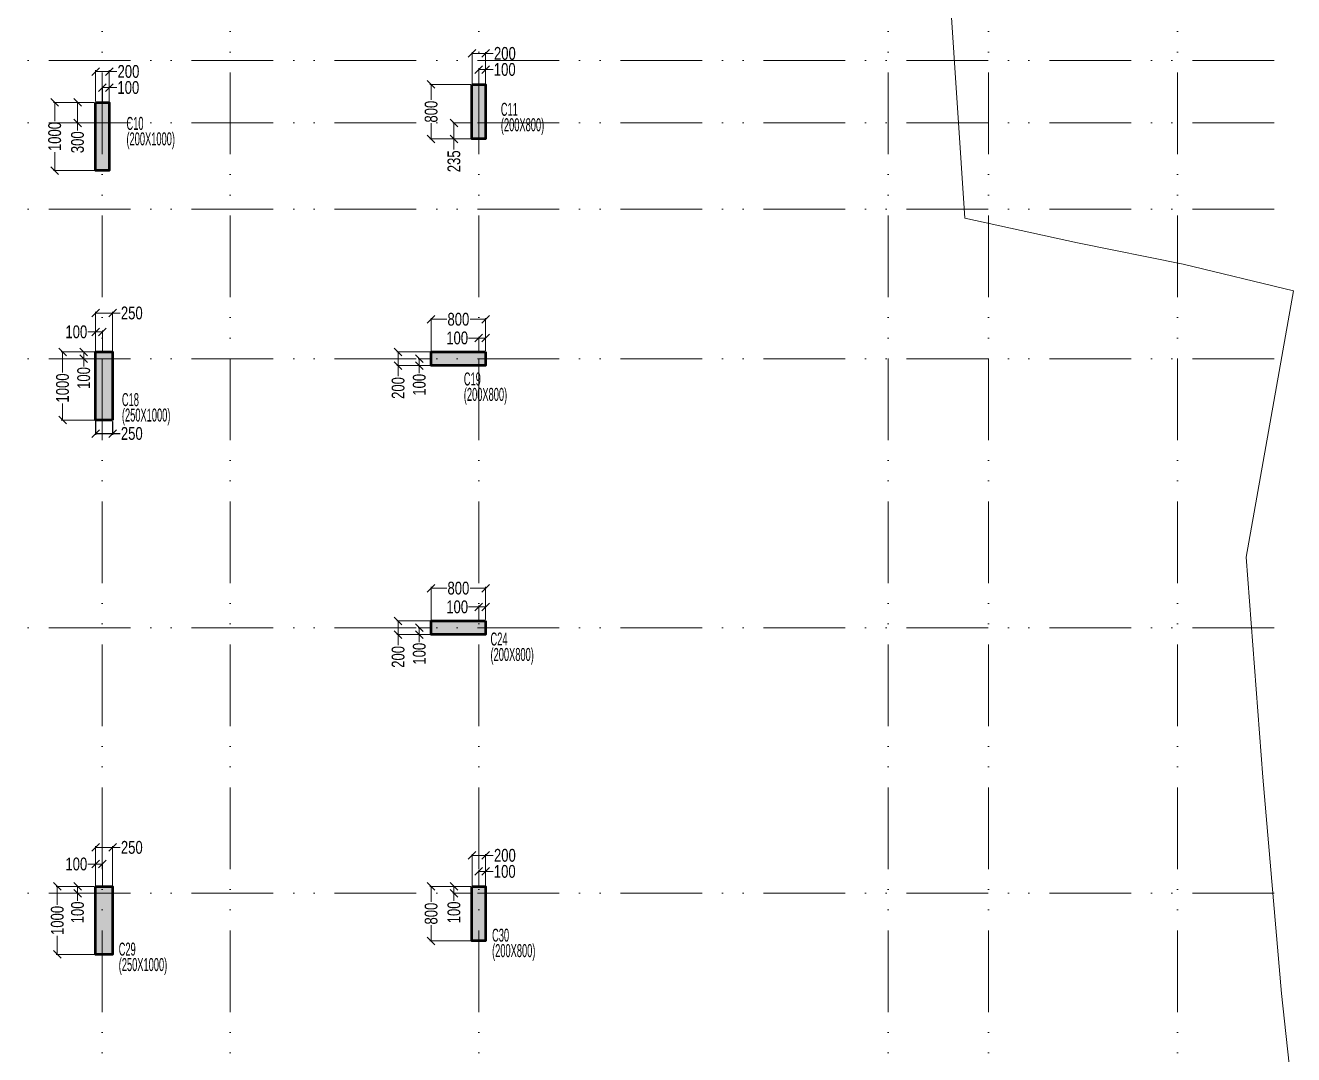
# Model space of a CAD drawing. Header units: millimetres. Extents: x 359 to 43503, y 1365 to 61403.
# Drawn here: x 21459 to 40092, y 32468 to 47587 of the extents above; entities that cross this region are included whole.
import ezdxf

# ---------------------------------------------------------------- set-up
doc = ezdxf.new("R2010")
doc.units = ezdxf.units.MM
doc.linetypes.add('ACAD_ISO04W100', pattern=[30, 24, -3, 0, -3])
doc.linetypes.add('ACAD_ISO12W100', pattern=[21, 12, -3, 0, -3, 0, -3])
for name, color, linetype, lineweight in [('A-ANNO-DIMS', 8, 'Continuous', 15), ('A-ANNO-GRID-LINE', 9, 'ACAD_ISO04W100', 20), ('A-CLMN', 5, 'Continuous', 50), ('A-CONC-PATT', 253, 'Continuous', 0), ('ESGridAnnotations', 181, 'Continuous', 20), ('S - GRID TXT', 4, 'Continuous', 13), ('S-COLS-IDEN', 4, 'Continuous', 9), ('STR-COL-DIM', 8, 'Continuous', 18)]:
    doc.layers.add(name, color=color, linetype=linetype, lineweight=lineweight)
doc.layers.add('S-DIM', color=8, linetype='Continuous')
doc.styles.add('SOBHA', font='swisscl.ttf')
doc.styles.add('Swis721 LtCn BT', font='swisscl.ttf', dxfattribs={"width": 0.7, "height": 250})
doc.dimstyles.new('S-75', dxfattribs={"dimscale": 75, "dimtxt": 2.5, "dimasz": 1.5, "dimexe": 0.25, "dimexo": 0.25, "dimgap": 0.1, "dimtad": 0, "dimdec": 0, "dimzin": 0, "dimdsep": 46, "dimtxsty": 'SOBHA', "dimblk": 'OBLIQUE', "dimcen": 0.09, "dimclrd": 9, "dimclre": 9, "dimclrt": 6, "dimadec": 5, "dimazin": 0, "dimtfac": 1, "dimtdec": 0, "dimtmove": 0, "dimatfit": 3, "dimfxl": 0.18, "dimtolj": 1, "dimtzin": 0, "dimlwd": -1, "dimlwe": -1, "dimarcsym": 0})

# ---------------------------------------------------------------- blocks, each defined once
blk = doc.blocks.new('A$Ca94b9103')
at = {"layer": 'A-CONC-PATT'}
h = blk.add_hatch(color=256, dxfattribs=at)
h.dxf.hatch_style = 1
h.paths.add_polyline_path([(24000, 36436), (23800, 36436), (23800, 35636), (24000, 35636)])
h = blk.add_hatch(color=256, dxfattribs=at)
h.dxf.hatch_style = 1
h.paths.add_polyline_path([(18470, 36171), (18270, 36171), (18270, 35171), (18470, 35171)])
h = blk.add_hatch(color=256, dxfattribs=at)
h.dxf.hatch_style = 1
h.paths.add_polyline_path([(18270, 31506), (18520, 31506), (18520, 32506), (18270, 32506)])
h = blk.add_hatch(color=256, dxfattribs=at)
h.dxf.hatch_style = 1
h.paths.add_polyline_path([(23200, 32506), (23200, 32306), (24000, 32306), (24000, 32506)])
h = blk.add_hatch(color=256, dxfattribs=at)
h.dxf.hatch_style = 1
h.paths.add_polyline_path([(24000, 28356), (24000, 28556), (23200, 28556), (23200, 28356)])
h = blk.add_hatch(color=256, dxfattribs=at)
h.dxf.hatch_style = 1
h.paths.add_polyline_path([(18520, 24656), (18270, 24656), (18270, 23656), (18520, 23656)])
h = blk.add_hatch(color=256, dxfattribs=at)
h.dxf.hatch_style = 1
h.paths.add_polyline_path([(24000, 24656), (23800, 24656), (23800, 23856), (24000, 23856)])
at = {"layer": 'A-CLMN', "elevation": 0}
for points in [[(23800, 36436), (24000, 36436), (24000, 35636), (23800, 35636)], [(18270, 36171), (18470, 36171), (18470, 35171), (18270, 35171)], [(18270, 36171), (18470, 36171), (18470, 35171), (18270, 35171)], [(18520, 31506), (18270, 31506), (18270, 32506), (18520, 32506)], [(24000, 32506), (24000, 32306), (23200, 32306), (23200, 32506)], [(24000, 28556), (24000, 28356), (23200, 28356), (23200, 28556)], [(18270, 24656), (18520, 24656), (18520, 23656), (18270, 23656)], [(23800, 24656), (24000, 24656), (24000, 23856), (23800, 23856)]]:
    blk.add_lwpolyline(points, close=True, dxfattribs=at)
blk = doc.blocks.new('STRG')
at = {"layer": 'A-ANNO-DIMS', "linetype": 'ACAD_ISO12W100', "ltscale": 100}
for p, q in [((38639.8, -1588153, -0.1), (38639.8, -1637469.2, -0.1)), ((40520.1, -1588153, -0.1), (40520.1, -1637469.2, -0.1)), ((44170.1, -1588153, -0.1), (44170.1, -1637469.2, -0.1)), ((50185.1, -1588153, -0.8), (50185.1, -1637469.2, -1.3)), ((51660.1, -1588153, -0.8), (51660.1, -1637469.2, -1.3)), ((54435.1, -1588153, -0.8), (54435.1, -1637469.2, -1.3)), ((55854, -1598479.8, -0.3), (17033.9, -1598479.8, -0.3)), ((55854, -1599394.8, -0.1), (17033.9, -1599394.8, -0.1)), ((55854, -1600659.7, -0.8), (17033.9, -1600659.7, -0.8)), ((55854, -1602859.7, -0.1), (17033.9, -1602859.7, -0.1)), ((55854, -1606809.7, -0.3), (17033.9, -1606809.7, -0.3)), ((55854, -1610709.7, -0.1), (17033.9, -1610709.7, -0.1))]:
    blk.add_line(p, q, dxfattribs=at)
blk = doc.blocks.new('_Oblique')
at = {"color": 0, "linetype": 'ByBlock', "lineweight": -2}
blk.add_line((-0.5, -0.5), (0.5, 0.5), dxfattribs=at)
blk = doc.blocks.new('*D814')
at = {"layer": 'Defpoints', "color": 0, "transparency": 16777216}
for p in [(22691, 46909), (22491, 46454, 0), (22691, 46454, 0)]:
    blk.add_point(p, dxfattribs=at)
at = {"layer": 'STR-COL-DIM', "color": 9, "transparency": 16777216}
for p, q in [((22491, 46472), (22491, 46928)), ((22491, 46909), (22691, 46909)), ((22691, 46472), (22691, 46928)), ((22691, 46909), (22803, 46909))]:
    blk.add_line(p, q, dxfattribs=at)
at = {"layer": 'STR-COL-DIM', "color": 9, "transparency": 16777216, "xscale": 112.5, "yscale": 112.5, "zscale": 112.5, "rotation": 180}
blk.add_blockref('_Oblique', (22491, 46909), dxfattribs=at)
at = {"layer": 'STR-COL-DIM', "color": 9, "transparency": 16777216, "xscale": 112.5, "yscale": 112.5, "zscale": 112.5}
blk.add_blockref('_Oblique', (22691, 46909), dxfattribs=at)
at = {"layer": 'STR-COL-DIM', "color": 6, "transparency": 16777216, "insert": (22974, 46909), "char_height": 187.5, "attachment_point": 5, "style": 'SOBHA'}
blk.add_mtext('\\A1;200', dxfattribs=at)
blk = doc.blocks.new('*D815')
at = {"layer": 'Defpoints', "color": 0, "transparency": 16777216}
for p in [(22691, 46673), (22591, 46454, 0), (22691, 46454, -1)]:
    blk.add_point(p, dxfattribs=at)
at = {"layer": 'STR-COL-DIM', "color": 9, "transparency": 16777216}
for p, q in [((22591, 46472), (22591, 46691)), ((22591, 46673), (22691, 46673)), ((22691, 46472), (22691, 46691)), ((22691, 46673), (22803, 46673))]:
    blk.add_line(p, q, dxfattribs=at)
at = {"layer": 'STR-COL-DIM', "color": 9, "transparency": 16777216, "xscale": 112.5, "yscale": 112.5, "zscale": 112.5, "rotation": 180}
blk.add_blockref('_Oblique', (22591, 46673), dxfattribs=at)
at = {"layer": 'STR-COL-DIM', "color": 9, "transparency": 16777216, "xscale": 112.5, "yscale": 112.5, "zscale": 112.5}
blk.add_blockref('_Oblique', (22691, 46673), dxfattribs=at)
at = {"layer": 'STR-COL-DIM', "color": 6, "transparency": 16777216, "insert": (22972, 46673), "char_height": 187.5, "attachment_point": 5, "style": 'SOBHA'}
blk.add_mtext('\\A1;100', dxfattribs=at)
blk = doc.blocks.new('*D816')
at = {"layer": 'Defpoints', "color": 0, "transparency": 16777216}
for p in [(22491, 46454, 0), (22226, 46154), (22491, 46154)]:
    blk.add_point(p, dxfattribs=at)
at = {"layer": 'STR-COL-DIM', "color": 9, "transparency": 16777216}
for p, q in [((22472, 46454), (22207, 46454)), ((22226, 46454), (22226, 46154)), ((22472, 46154), (22207, 46154)), ((22226, 46154), (22226, 46041))]:
    blk.add_line(p, q, dxfattribs=at)
at = {"layer": 'STR-COL-DIM', "color": 9, "transparency": 16777216, "xscale": 112.5, "yscale": 112.5, "zscale": 112.5}
for p, rotation in [((22226, 46454), 90), ((22226, 46154), 270)]:
    blk.add_blockref('_Oblique', p, dxfattribs=dict(at, rotation=rotation))
at = {"layer": 'STR-COL-DIM', "color": 6, "transparency": 16777216, "insert": (22226, 45870), "char_height": 187.5, "attachment_point": 5, "rotation": 90, "style": 'SOBHA'}
blk.add_mtext('\\A1;300', dxfattribs=at)
blk = doc.blocks.new('*D817')
at = {"layer": 'Defpoints', "color": 0, "transparency": 16777216}
for p in [(21891, 46454), (22491, 46454), (22491, 45454, 0)]:
    blk.add_point(p, dxfattribs=at)
at = {"layer": 'STR-COL-DIM', "color": 9, "transparency": 16777216}
for p, q in [((22472, 46454), (21872, 46454)), ((21891, 46454), (21891, 46182)), ((21891, 45454), (21891, 45726)), ((22472, 45454), (21872, 45454))]:
    blk.add_line(p, q, dxfattribs=at)
at = {"layer": 'STR-COL-DIM', "color": 9, "transparency": 16777216, "xscale": 112.5, "yscale": 112.5, "zscale": 112.5}
for p, rotation in [((21891, 46454), 90), ((21891, 45454), 270)]:
    blk.add_blockref('_Oblique', p, dxfattribs=dict(at, rotation=rotation))
at = {"layer": 'STR-COL-DIM', "color": 6, "transparency": 16777216, "insert": (21891, 45954), "char_height": 187.5, "attachment_point": 5, "rotation": 90, "style": 'SOBHA'}
blk.add_mtext('\\A1;1000', dxfattribs=at)
blk = doc.blocks.new('*D818')
at = {"layer": 'Defpoints', "color": 0, "transparency": 16777216}
for p in [(28221, 47174), (28021, 46719, 0), (28221, 46719, 0)]:
    blk.add_point(p, dxfattribs=at)
at = {"layer": 'STR-COL-DIM', "color": 9, "transparency": 16777216}
for p, q in [((28021, 46738), (28021, 47193)), ((28021, 47174), (28221, 47174)), ((28221, 46738), (28221, 47193)), ((28221, 47174), (28333, 47174))]:
    blk.add_line(p, q, dxfattribs=at)
at = {"layer": 'STR-COL-DIM', "color": 9, "transparency": 16777216, "xscale": 112.5, "yscale": 112.5, "zscale": 112.5, "rotation": 180}
blk.add_blockref('_Oblique', (28021, 47174), dxfattribs=at)
at = {"layer": 'STR-COL-DIM', "color": 9, "transparency": 16777216, "xscale": 112.5, "yscale": 112.5, "zscale": 112.5}
blk.add_blockref('_Oblique', (28221, 47174), dxfattribs=at)
at = {"layer": 'STR-COL-DIM', "color": 6, "transparency": 16777216, "insert": (28504, 47174), "char_height": 187.5, "attachment_point": 5, "style": 'SOBHA'}
blk.add_mtext('\\A1;200', dxfattribs=at)
blk = doc.blocks.new('*D819')
at = {"layer": 'Defpoints', "color": 0, "transparency": 16777216}
for p in [(28221, 46938), (28121, 46719, 0), (28221, 46719, -1)]:
    blk.add_point(p, dxfattribs=at)
at = {"layer": 'STR-COL-DIM', "color": 9, "transparency": 16777216}
for p, q in [((28121, 46738), (28121, 46957)), ((28221, 46738), (28221, 46957)), ((28121, 46938), (28221, 46938)), ((28221, 46938), (28333, 46938))]:
    blk.add_line(p, q, dxfattribs=at)
at = {"layer": 'STR-COL-DIM', "color": 9, "transparency": 16777216, "xscale": 112.5, "yscale": 112.5, "zscale": 112.5, "rotation": 180}
blk.add_blockref('_Oblique', (28121, 46938), dxfattribs=at)
at = {"layer": 'STR-COL-DIM', "color": 9, "transparency": 16777216, "xscale": 112.5, "yscale": 112.5, "zscale": 112.5}
blk.add_blockref('_Oblique', (28221, 46938), dxfattribs=at)
at = {"layer": 'STR-COL-DIM', "color": 6, "transparency": 16777216, "insert": (28502, 46938), "char_height": 187.5, "attachment_point": 5, "style": 'SOBHA'}
blk.add_mtext('\\A1;100', dxfattribs=at)
blk = doc.blocks.new('*D820')
at = {"layer": 'Defpoints', "color": 0, "transparency": 16777216}
for p in [(27756, 46154), (28021, 46154, 0), (28021, 45919)]:
    blk.add_point(p, dxfattribs=at)
at = {"layer": 'STR-COL-DIM', "color": 9, "transparency": 16777216}
for p, q in [((28002, 46154), (27737, 46154)), ((27756, 46154), (27756, 45919)), ((28002, 45919), (27737, 45919)), ((27756, 45919), (27756, 45761))]:
    blk.add_line(p, q, dxfattribs=at)
at = {"layer": 'STR-COL-DIM', "color": 9, "transparency": 16777216, "xscale": 112.5, "yscale": 112.5, "zscale": 112.5}
for p, rotation in [((27756, 46154), 90), ((27756, 45919), 270)]:
    blk.add_blockref('_Oblique', p, dxfattribs=dict(at, rotation=rotation))
at = {"layer": 'STR-COL-DIM', "color": 6, "transparency": 16777216, "insert": (27756, 45590), "char_height": 187.5, "attachment_point": 5, "rotation": 90, "style": 'SOBHA'}
blk.add_mtext('\\A1;235', dxfattribs=at)
blk = doc.blocks.new('*D821')
at = {"layer": 'Defpoints', "color": 0, "transparency": 16777216}
for p in [(27421, 46719), (28021, 46719), (28021, 45919)]:
    blk.add_point(p, dxfattribs=at)
at = {"layer": 'STR-COL-DIM', "color": 9, "transparency": 16777216}
for p, q in [((28002, 46719), (27402, 46719)), ((27421, 46719), (27421, 46491)), ((27421, 45919), (27421, 46148)), ((28002, 45919), (27402, 45919))]:
    blk.add_line(p, q, dxfattribs=at)
at = {"layer": 'STR-COL-DIM', "color": 9, "transparency": 16777216, "xscale": 112.5, "yscale": 112.5, "zscale": 112.5}
for p, rotation in [((27421, 46719), 90), ((27421, 45919), 270)]:
    blk.add_blockref('_Oblique', p, dxfattribs=dict(at, rotation=rotation))
at = {"layer": 'STR-COL-DIM', "color": 6, "transparency": 16777216, "insert": (27421, 46319), "char_height": 187.5, "attachment_point": 5, "rotation": 90, "style": 'SOBHA'}
blk.add_mtext('\\A1;800', dxfattribs=at)
blk = doc.blocks.new('*D846')
at = {"layer": 'Defpoints', "color": 0, "transparency": 16777216}
for p in [(22317, 42789), (22491, 42789, 0), (22491, 42689, 0)]:
    blk.add_point(p, dxfattribs=at)
at = {"layer": 'STR-COL-DIM', "color": 9, "transparency": 16777216}
for p, q in [((22472, 42789), (22298, 42789)), ((22472, 42689), (22298, 42689)), ((22317, 42789), (22317, 42689)), ((22317, 42689), (22317, 42576))]:
    blk.add_line(p, q, dxfattribs=at)
at = {"layer": 'STR-COL-DIM', "color": 9, "transparency": 16777216, "xscale": 112.5, "yscale": 112.5, "zscale": 112.5}
for p, rotation in [((22317, 42789), 90), ((22317, 42689), 270)]:
    blk.add_blockref('_Oblique', p, dxfattribs=dict(at, rotation=rotation))
at = {"layer": 'STR-COL-DIM', "color": 6, "transparency": 16777216, "insert": (22317, 42407), "char_height": 187.5, "attachment_point": 5, "rotation": 90, "style": 'SOBHA'}
blk.add_mtext('\\A1;100', dxfattribs=at)
blk = doc.blocks.new('*D847')
at = {"layer": 'Defpoints', "color": 0, "transparency": 16777216}
for p in [(22006, 42789), (22491, 42789, 0), (22490, 41789, 0)]:
    blk.add_point(p, dxfattribs=at)
at = {"layer": 'STR-COL-DIM', "color": 9, "transparency": 16777216}
for p, q in [((22472, 42789), (21987, 42789)), ((22006, 42789), (22006, 42488)), ((22006, 41789), (22006, 42032)), ((22471, 41789), (21987, 41789))]:
    blk.add_line(p, q, dxfattribs=at)
at = {"layer": 'STR-COL-DIM', "color": 9, "transparency": 16777216, "xscale": 112.5, "yscale": 112.5, "zscale": 112.5}
for p, rotation in [((22006, 42789), 90), ((22006, 41789), 270)]:
    blk.add_blockref('_Oblique', p, dxfattribs=dict(at, rotation=rotation))
at = {"layer": 'STR-COL-DIM', "color": 6, "transparency": 16777216, "insert": (22006, 42260), "char_height": 187.5, "attachment_point": 5, "rotation": 90, "style": 'SOBHA'}
blk.add_mtext('\\A1;1000', dxfattribs=at)
blk = doc.blocks.new('*D848')
at = {"layer": 'Defpoints', "color": 0, "transparency": 16777216}
for p in [(22740, 43361), (22490, 42769, 0), (22740, 42780, 0)]:
    blk.add_point(p, dxfattribs=at)
at = {"layer": 'STR-COL-DIM', "color": 9, "transparency": 16777216}
for p, q in [((22490, 42788), (22490, 43380)), ((22490, 43361), (22740, 43361)), ((22740, 42799), (22740, 43380)), ((22740, 43361), (22852, 43361))]:
    blk.add_line(p, q, dxfattribs=at)
at = {"layer": 'STR-COL-DIM', "color": 9, "transparency": 16777216, "xscale": 112.5, "yscale": 112.5, "zscale": 112.5, "rotation": 180}
blk.add_blockref('_Oblique', (22490, 43361), dxfattribs=at)
at = {"layer": 'STR-COL-DIM', "color": 9, "transparency": 16777216, "xscale": 112.5, "yscale": 112.5, "zscale": 112.5}
blk.add_blockref('_Oblique', (22740, 43361), dxfattribs=at)
at = {"layer": 'STR-COL-DIM', "color": 6, "transparency": 16777216, "insert": (23023, 43361), "char_height": 187.5, "attachment_point": 5, "style": 'SOBHA'}
blk.add_mtext('\\A1;250', dxfattribs=at)
blk = doc.blocks.new('*D849')
at = {"layer": 'Defpoints', "color": 0, "transparency": 16777216}
for p in [(22491, 43084), (22491, 42789, 0), (22591, 42789, 0)]:
    blk.add_point(p, dxfattribs=at)
at = {"layer": 'STR-COL-DIM', "color": 9, "transparency": 16777216}
for p, q in [((22491, 43084), (22377, 43084)), ((22491, 42807), (22491, 43103)), ((22591, 43084), (22491, 43084)), ((22591, 42807), (22591, 43103))]:
    blk.add_line(p, q, dxfattribs=at)
at = {"layer": 'STR-COL-DIM', "color": 9, "transparency": 16777216, "xscale": 112.5, "yscale": 112.5, "zscale": 112.5, "rotation": 180}
blk.add_blockref('_Oblique', (22491, 43084), dxfattribs=at)
at = {"layer": 'STR-COL-DIM', "color": 9, "transparency": 16777216, "xscale": 112.5, "yscale": 112.5, "zscale": 112.5}
blk.add_blockref('_Oblique', (22591, 43084), dxfattribs=at)
at = {"layer": 'STR-COL-DIM', "color": 6, "transparency": 16777216, "insert": (22208, 43084), "char_height": 187.5, "attachment_point": 5, "style": 'SOBHA'}
blk.add_mtext('\\A1;100', dxfattribs=at)
blk = doc.blocks.new('*D850')
at = {"layer": 'Defpoints', "color": 0, "transparency": 16777216}
for p in [(27421, 42689, 0), (27247, 42589), (27421, 42589)]:
    blk.add_point(p, dxfattribs=at)
at = {"layer": 'STR-COL-DIM', "color": 9, "transparency": 16777216}
for p, q in [((27402, 42689), (27228, 42689)), ((27247, 42689), (27247, 42589)), ((27402, 42589), (27228, 42589)), ((27247, 42589), (27247, 42476))]:
    blk.add_line(p, q, dxfattribs=at)
at = {"layer": 'STR-COL-DIM', "color": 9, "transparency": 16777216, "xscale": 112.5, "yscale": 112.5, "zscale": 112.5}
for p, rotation in [((27247, 42689), 90), ((27247, 42589), 270)]:
    blk.add_blockref('_Oblique', p, dxfattribs=dict(at, rotation=rotation))
at = {"layer": 'STR-COL-DIM', "color": 6, "transparency": 16777216, "insert": (27247, 42307), "char_height": 187.5, "attachment_point": 5, "rotation": 90, "style": 'SOBHA'}
blk.add_mtext('\\A1;100', dxfattribs=at)
blk = doc.blocks.new('*D851')
at = {"layer": 'Defpoints', "color": 0, "transparency": 16777216}
for p in [(26936, 42789), (27421, 42789, 0), (27421, 42589, 0)]:
    blk.add_point(p, dxfattribs=at)
at = {"layer": 'STR-COL-DIM', "color": 9, "transparency": 16777216}
for p, q in [((27402, 42789), (26917, 42789)), ((26936, 42789), (26936, 42589)), ((27402, 42589), (26917, 42589)), ((26936, 42589), (26936, 42432))]:
    blk.add_line(p, q, dxfattribs=at)
at = {"layer": 'STR-COL-DIM', "color": 9, "transparency": 16777216, "xscale": 112.5, "yscale": 112.5, "zscale": 112.5}
for p, rotation in [((26936, 42789), 90), ((26936, 42589), 270)]:
    blk.add_blockref('_Oblique', p, dxfattribs=dict(at, rotation=rotation))
at = {"layer": 'STR-COL-DIM', "color": 6, "transparency": 16777216, "insert": (26936, 42260), "char_height": 187.5, "attachment_point": 5, "rotation": 90, "style": 'SOBHA'}
blk.add_mtext('\\A1;200', dxfattribs=at)
blk = doc.blocks.new('*D852')
at = {"layer": 'Defpoints', "color": 0, "transparency": 16777216}
for p in [(28221, 43269), (27421, 42789), (28221, 42789)]:
    blk.add_point(p, dxfattribs=at)
at = {"layer": 'STR-COL-DIM', "color": 9, "transparency": 16777216}
for p, q in [((27421, 42807), (27421, 43288)), ((27421, 43269), (27649, 43269)), ((28221, 43269), (27992, 43269)), ((28221, 42807), (28221, 43288))]:
    blk.add_line(p, q, dxfattribs=at)
at = {"layer": 'STR-COL-DIM', "color": 9, "transparency": 16777216, "xscale": 112.5, "yscale": 112.5, "zscale": 112.5, "rotation": 180}
blk.add_blockref('_Oblique', (27421, 43269), dxfattribs=at)
at = {"layer": 'STR-COL-DIM', "color": 9, "transparency": 16777216, "xscale": 112.5, "yscale": 112.5, "zscale": 112.5}
blk.add_blockref('_Oblique', (28221, 43269), dxfattribs=at)
at = {"layer": 'STR-COL-DIM', "color": 6, "transparency": 16777216, "insert": (27821, 43269), "char_height": 187.5, "attachment_point": 5, "style": 'SOBHA'}
blk.add_mtext('\\A1;800', dxfattribs=at)
blk = doc.blocks.new('*D853')
at = {"layer": 'Defpoints', "color": 0, "transparency": 16777216}
for p in [(28221, 42994), (28121, 42789, 0), (28221, 42789)]:
    blk.add_point(p, dxfattribs=at)
at = {"layer": 'STR-COL-DIM', "color": 9, "transparency": 16777216}
for p, q in [((28121, 42994), (27972, 42994)), ((28121, 42807), (28121, 43013)), ((28221, 42994), (28121, 42994)), ((28221, 42807), (28221, 43013))]:
    blk.add_line(p, q, dxfattribs=at)
at = {"layer": 'STR-COL-DIM', "color": 9, "transparency": 16777216, "xscale": 112.5, "yscale": 112.5, "zscale": 112.5, "rotation": 180}
blk.add_blockref('_Oblique', (28121, 42994), dxfattribs=at)
at = {"layer": 'STR-COL-DIM', "color": 9, "transparency": 16777216, "xscale": 112.5, "yscale": 112.5, "zscale": 112.5}
blk.add_blockref('_Oblique', (28221, 42994), dxfattribs=at)
at = {"layer": 'STR-COL-DIM', "color": 6, "transparency": 16777216, "insert": (27803, 42994), "char_height": 187.5, "attachment_point": 5, "style": 'SOBHA'}
blk.add_mtext('\\A1;100', dxfattribs=at)
blk = doc.blocks.new('*D865')
at = {"layer": 'Defpoints', "color": 0, "transparency": 16777216}
for p in [(27247, 38639), (27421, 38739, 0), (27421, 38639)]:
    blk.add_point(p, dxfattribs=at)
at = {"layer": 'STR-COL-DIM', "color": 9, "transparency": 16777216}
for p, q in [((27402, 38739), (27228, 38739)), ((27402, 38639), (27228, 38639)), ((27247, 38739), (27247, 38639)), ((27247, 38639), (27247, 38526))]:
    blk.add_line(p, q, dxfattribs=at)
at = {"layer": 'STR-COL-DIM', "color": 9, "transparency": 16777216, "xscale": 112.5, "yscale": 112.5, "zscale": 112.5}
for p, rotation in [((27247, 38739), 90), ((27247, 38639), 270)]:
    blk.add_blockref('_Oblique', p, dxfattribs=dict(at, rotation=rotation))
at = {"layer": 'STR-COL-DIM', "color": 6, "transparency": 16777216, "insert": (27247, 38357), "char_height": 187.5, "attachment_point": 5, "rotation": 90, "style": 'SOBHA'}
blk.add_mtext('\\A1;100', dxfattribs=at)
blk = doc.blocks.new('*D866')
at = {"layer": 'Defpoints', "color": 0, "transparency": 16777216}
for p in [(26936, 38839), (27421, 38839, 0), (27421, 38639, 0)]:
    blk.add_point(p, dxfattribs=at)
at = {"layer": 'STR-COL-DIM', "color": 9, "transparency": 16777216}
for p, q in [((27402, 38839), (26917, 38839)), ((26936, 38839), (26936, 38639)), ((27402, 38639), (26917, 38639)), ((26936, 38639), (26936, 38482))]:
    blk.add_line(p, q, dxfattribs=at)
at = {"layer": 'STR-COL-DIM', "color": 9, "transparency": 16777216, "xscale": 112.5, "yscale": 112.5, "zscale": 112.5}
for p, rotation in [((26936, 38839), 90), ((26936, 38639), 270)]:
    blk.add_blockref('_Oblique', p, dxfattribs=dict(at, rotation=rotation))
at = {"layer": 'STR-COL-DIM', "color": 6, "transparency": 16777216, "insert": (26936, 38310), "char_height": 187.5, "attachment_point": 5, "rotation": 90, "style": 'SOBHA'}
blk.add_mtext('\\A1;200', dxfattribs=at)
blk = doc.blocks.new('*D867')
at = {"layer": 'Defpoints', "color": 0, "transparency": 16777216}
for p in [(28221, 39319), (27421, 38839), (28221, 38839)]:
    blk.add_point(p, dxfattribs=at)
at = {"layer": 'STR-COL-DIM', "color": 9, "transparency": 16777216}
for p, q in [((27421, 38857), (27421, 39338)), ((27421, 39319), (27649, 39319)), ((28221, 39319), (27992, 39319)), ((28221, 38857), (28221, 39338))]:
    blk.add_line(p, q, dxfattribs=at)
at = {"layer": 'STR-COL-DIM', "color": 9, "transparency": 16777216, "xscale": 112.5, "yscale": 112.5, "zscale": 112.5, "rotation": 180}
blk.add_blockref('_Oblique', (27421, 39319), dxfattribs=at)
at = {"layer": 'STR-COL-DIM', "color": 9, "transparency": 16777216, "xscale": 112.5, "yscale": 112.5, "zscale": 112.5}
blk.add_blockref('_Oblique', (28221, 39319), dxfattribs=at)
at = {"layer": 'STR-COL-DIM', "color": 6, "transparency": 16777216, "insert": (27821, 39319), "char_height": 187.5, "attachment_point": 5, "style": 'SOBHA'}
blk.add_mtext('\\A1;800', dxfattribs=at)
blk = doc.blocks.new('*D868')
at = {"layer": 'Defpoints', "color": 0, "transparency": 16777216}
for p in [(28221, 39044), (28121, 38839, 0), (28221, 38839)]:
    blk.add_point(p, dxfattribs=at)
at = {"layer": 'STR-COL-DIM', "color": 9, "transparency": 16777216}
for p, q in [((28121, 39044), (27972, 39044)), ((28121, 38857), (28121, 39063)), ((28221, 39044), (28121, 39044)), ((28221, 38857), (28221, 39063))]:
    blk.add_line(p, q, dxfattribs=at)
at = {"layer": 'STR-COL-DIM', "color": 9, "transparency": 16777216, "xscale": 112.5, "yscale": 112.5, "zscale": 112.5, "rotation": 180}
blk.add_blockref('_Oblique', (28121, 39044), dxfattribs=at)
at = {"layer": 'STR-COL-DIM', "color": 9, "transparency": 16777216, "xscale": 112.5, "yscale": 112.5, "zscale": 112.5}
blk.add_blockref('_Oblique', (28221, 39044), dxfattribs=at)
at = {"layer": 'STR-COL-DIM', "color": 6, "transparency": 16777216, "insert": (27803, 39044), "char_height": 187.5, "attachment_point": 5, "style": 'SOBHA'}
blk.add_mtext('\\A1;100', dxfattribs=at)
blk = doc.blocks.new('*D668')
at = {"layer": 'Defpoints', "color": 0, "transparency": 16777216}
for p in [(22491, 34939, 0), (22226, 34839), (22491, 34839)]:
    blk.add_point(p, dxfattribs=at)
at = {"layer": 'STR-COL-DIM', "color": 9, "transparency": 16777216}
for p, q in [((22472, 34939), (22207, 34939)), ((22226, 34939), (22226, 34839)), ((22472, 34839), (22207, 34839)), ((22226, 34839), (22226, 34726))]:
    blk.add_line(p, q, dxfattribs=at)
at = {"layer": 'STR-COL-DIM', "color": 9, "transparency": 16777216, "xscale": 112.5, "yscale": 112.5, "zscale": 112.5}
for p, rotation in [((22226, 34939), 90), ((22226, 34839), 270)]:
    blk.add_blockref('_Oblique', p, dxfattribs=dict(at, rotation=rotation))
at = {"layer": 'STR-COL-DIM', "color": 6, "transparency": 16777216, "insert": (22226, 34557), "char_height": 187.5, "attachment_point": 5, "rotation": 90, "style": 'SOBHA'}
blk.add_mtext('\\A1;100', dxfattribs=at)
blk = doc.blocks.new('*D669')
at = {"layer": 'Defpoints', "color": 0, "transparency": 16777216}
for p in [(21929, 34939), (22491, 34939), (22491, 33939, 0)]:
    blk.add_point(p, dxfattribs=at)
at = {"layer": 'STR-COL-DIM', "color": 9, "transparency": 16777216}
for p, q in [((22472, 34939), (21911, 34939)), ((21929, 34939), (21929, 34667)), ((21929, 33939), (21929, 34211)), ((22472, 33939), (21911, 33939))]:
    blk.add_line(p, q, dxfattribs=at)
at = {"layer": 'STR-COL-DIM', "color": 9, "transparency": 16777216, "xscale": 112.5, "yscale": 112.5, "zscale": 112.5}
for p, rotation in [((21929, 34939), 90), ((21929, 33939), 270)]:
    blk.add_blockref('_Oblique', p, dxfattribs=dict(at, rotation=rotation))
at = {"layer": 'STR-COL-DIM', "color": 6, "transparency": 16777216, "insert": (21929, 34439), "char_height": 187.5, "attachment_point": 5, "rotation": 90, "style": 'SOBHA'}
blk.add_mtext('\\A1;1000', dxfattribs=at)
blk = doc.blocks.new('*D670')
at = {"layer": 'Defpoints', "color": 0, "transparency": 16777216}
for p in [(28221, 35394), (28021, 34939, 0), (28221, 34939, 0)]:
    blk.add_point(p, dxfattribs=at)
at = {"layer": 'STR-COL-DIM', "color": 9, "transparency": 16777216}
for p, q in [((28021, 34957), (28021, 35413)), ((28221, 34957), (28221, 35413)), ((28021, 35394), (28221, 35394)), ((28221, 35394), (28333, 35394))]:
    blk.add_line(p, q, dxfattribs=at)
at = {"layer": 'STR-COL-DIM', "color": 9, "transparency": 16777216, "xscale": 112.5, "yscale": 112.5, "zscale": 112.5, "rotation": 180}
blk.add_blockref('_Oblique', (28021, 35394), dxfattribs=at)
at = {"layer": 'STR-COL-DIM', "color": 9, "transparency": 16777216, "xscale": 112.5, "yscale": 112.5, "zscale": 112.5}
blk.add_blockref('_Oblique', (28221, 35394), dxfattribs=at)
at = {"layer": 'STR-COL-DIM', "color": 6, "transparency": 16777216, "insert": (28504, 35394), "char_height": 187.5, "attachment_point": 5, "style": 'SOBHA'}
blk.add_mtext('\\A1;200', dxfattribs=at)
blk = doc.blocks.new('*D671')
at = {"layer": 'Defpoints', "color": 0, "transparency": 16777216}
for p in [(28221, 35158), (28121, 34939, 0), (28221, 34939, -1)]:
    blk.add_point(p, dxfattribs=at)
at = {"layer": 'STR-COL-DIM', "color": 9, "transparency": 16777216}
for p, q in [((28121, 34957), (28121, 35176)), ((28121, 35158), (28221, 35158)), ((28221, 34957), (28221, 35176)), ((28221, 35158), (28333, 35158))]:
    blk.add_line(p, q, dxfattribs=at)
at = {"layer": 'STR-COL-DIM', "color": 9, "transparency": 16777216, "xscale": 112.5, "yscale": 112.5, "zscale": 112.5, "rotation": 180}
blk.add_blockref('_Oblique', (28121, 35158), dxfattribs=at)
at = {"layer": 'STR-COL-DIM', "color": 9, "transparency": 16777216, "xscale": 112.5, "yscale": 112.5, "zscale": 112.5}
blk.add_blockref('_Oblique', (28221, 35158), dxfattribs=at)
at = {"layer": 'STR-COL-DIM', "color": 6, "transparency": 16777216, "insert": (28502, 35158), "char_height": 187.5, "attachment_point": 5, "style": 'SOBHA'}
blk.add_mtext('\\A1;100', dxfattribs=at)
blk = doc.blocks.new('*D672')
at = {"layer": 'Defpoints', "color": 0, "transparency": 16777216}
for p in [(28021, 34939, 0), (27756, 34839), (28021, 34839)]:
    blk.add_point(p, dxfattribs=at)
at = {"layer": 'STR-COL-DIM', "color": 9, "transparency": 16777216}
for p, q in [((28002, 34939), (27737, 34939)), ((27756, 34939), (27756, 34839)), ((28002, 34839), (27737, 34839)), ((27756, 34839), (27756, 34726))]:
    blk.add_line(p, q, dxfattribs=at)
at = {"layer": 'STR-COL-DIM', "color": 9, "transparency": 16777216, "xscale": 112.5, "yscale": 112.5, "zscale": 112.5}
for p, rotation in [((27756, 34939), 90), ((27756, 34839), 270)]:
    blk.add_blockref('_Oblique', p, dxfattribs=dict(at, rotation=rotation))
at = {"layer": 'STR-COL-DIM', "color": 6, "transparency": 16777216, "insert": (27756, 34557), "char_height": 187.5, "attachment_point": 5, "rotation": 90, "style": 'SOBHA'}
blk.add_mtext('\\A1;100', dxfattribs=at)
blk = doc.blocks.new('*D673')
at = {"layer": 'Defpoints', "color": 0, "transparency": 16777216}
for p in [(27421, 34939), (28021, 34939), (28021, 34139)]:
    blk.add_point(p, dxfattribs=at)
at = {"layer": 'STR-COL-DIM', "color": 9, "transparency": 16777216}
for p, q in [((28002, 34939), (27402, 34939)), ((27421, 34939), (27421, 34710)), ((27421, 34139), (27421, 34367)), ((28002, 34139), (27402, 34139))]:
    blk.add_line(p, q, dxfattribs=at)
at = {"layer": 'STR-COL-DIM', "color": 9, "transparency": 16777216, "xscale": 112.5, "yscale": 112.5, "zscale": 112.5}
for p, rotation in [((27421, 34939), 90), ((27421, 34139), 270)]:
    blk.add_blockref('_Oblique', p, dxfattribs=dict(at, rotation=rotation))
at = {"layer": 'STR-COL-DIM', "color": 6, "transparency": 16777216, "insert": (27421, 34539), "char_height": 187.5, "attachment_point": 5, "rotation": 90, "style": 'SOBHA'}
blk.add_mtext('\\A1;800', dxfattribs=at)
blk = doc.blocks.new('*D683')
at = {"layer": 'Defpoints', "color": 0, "transparency": 16777216}
for p in [(22740, 35511), (22490, 34919, 0), (22740, 34930, 0)]:
    blk.add_point(p, dxfattribs=at)
at = {"layer": 'STR-COL-DIM', "color": 9, "transparency": 16777216}
for p, q in [((22490, 34938), (22490, 35530)), ((22490, 35511), (22740, 35511)), ((22740, 34949), (22740, 35530)), ((22740, 35511), (22852, 35511))]:
    blk.add_line(p, q, dxfattribs=at)
at = {"layer": 'STR-COL-DIM', "color": 9, "transparency": 16777216, "xscale": 112.5, "yscale": 112.5, "zscale": 112.5, "rotation": 180}
blk.add_blockref('_Oblique', (22490, 35511), dxfattribs=at)
at = {"layer": 'STR-COL-DIM', "color": 9, "transparency": 16777216, "xscale": 112.5, "yscale": 112.5, "zscale": 112.5}
blk.add_blockref('_Oblique', (22740, 35511), dxfattribs=at)
at = {"layer": 'STR-COL-DIM', "color": 6, "transparency": 16777216, "insert": (23023, 35511), "char_height": 187.5, "attachment_point": 5, "style": 'SOBHA'}
blk.add_mtext('\\A1;250', dxfattribs=at)
blk = doc.blocks.new('*D684')
at = {"layer": 'Defpoints', "color": 0, "transparency": 16777216}
for p in [(22491, 35267), (22491, 34939, 0), (22591, 34939, 0)]:
    blk.add_point(p, dxfattribs=at)
at = {"layer": 'STR-COL-DIM', "color": 9, "transparency": 16777216}
for p, q in [((22491, 35267), (22377, 35267)), ((22491, 34957), (22491, 35285)), ((22591, 35267), (22491, 35267)), ((22591, 34957), (22591, 35285))]:
    blk.add_line(p, q, dxfattribs=at)
at = {"layer": 'STR-COL-DIM', "color": 9, "transparency": 16777216, "xscale": 112.5, "yscale": 112.5, "zscale": 112.5, "rotation": 180}
blk.add_blockref('_Oblique', (22491, 35267), dxfattribs=at)
at = {"layer": 'STR-COL-DIM', "color": 9, "transparency": 16777216, "xscale": 112.5, "yscale": 112.5, "zscale": 112.5}
blk.add_blockref('_Oblique', (22591, 35267), dxfattribs=at)
at = {"layer": 'STR-COL-DIM', "color": 6, "transparency": 16777216, "insert": (22208, 35267), "char_height": 187.5, "attachment_point": 5, "style": 'SOBHA'}
blk.add_mtext('\\A1;100', dxfattribs=at)
blk = doc.blocks.new('A$Cacf424a8')
at = {"layer": 'S-COLS-IDEN', "char_height": 190, "width": 501.43, "attachment_point": 1, "style": 'Swis721 LtCn BT'}
for s, insert in [('C11', (22115, -3620, 1)), ('C10', (16615, -3827, -1)), ('(200X800)', (22115, -3847, 1)), ('(200X1000)', (16615, -4054, -1)), ('C19', (21571, -7581, 1)), ('(200X800)', (21571, -7808, 1)), ('C18', (16548, -7884, 1)), ('(250X1000)', (16548, -8111, 1)), ('C24', (21963, -11401, 1)), ('(200X800)', (21963, -11628, 1)), ('C30', (21986, -15751, 1)), ('C29', (16501, -15956, 1)), ('(200X800)', (21986, -15978, 1)), ('(250X1000)', (16501, -16183, 1))]:
    blk.add_mtext(s, dxfattribs=dict(at, insert=insert))
blk = doc.blocks.new('*D464')
at = {"layer": 'Defpoints', "color": 0, "linetype": 'ByBlock', "transparency": 16777216}
for p in [(22490, 41789, 1), (22740, 41789, 1), (22740, 41591)]:
    blk.add_point(p, dxfattribs=at)
at = {"layer": 'S-DIM', "color": 9, "transparency": 16777216}
for p, q in [((22490, 41770), (22490, 41572)), ((22740, 41770), (22740, 41572)), ((22490, 41591), (22740, 41591)), ((22740, 41591), (22852, 41591))]:
    blk.add_line(p, q, dxfattribs=at)
at = {"layer": 'S-DIM', "color": 9, "linetype": 'ByBlock', "transparency": 16777216, "xscale": 112.5, "yscale": 112.5, "zscale": 112.5, "rotation": 180}
blk.add_blockref('_Oblique', (22490, 41591), dxfattribs=at)
at = {"layer": 'S-DIM', "color": 9, "linetype": 'ByBlock', "transparency": 16777216, "xscale": 112.5, "yscale": 112.5, "zscale": 112.5}
blk.add_blockref('_Oblique', (22740, 41591), dxfattribs=at)
at = {"layer": 'S-DIM', "color": 6, "linetype": 'ByBlock', "transparency": 16777216, "insert": (23023, 41591), "char_height": 187.5, "attachment_point": 5, "style": 'SOBHA'}
blk.add_mtext('\\A1;250', dxfattribs=at)

msp = doc.modelspace()

# ---------------------------------------------------------------- linework, layer by layer
at = {"layer": 'ESGridAnnotations', "ltscale": 0.01, "elevation": -2692.9}
msp.add_lwpolyline([(40070.6, 31919.3), (39911.4, 33365.5), (39640.5, 36545.3), (39394.6, 39776.7), (40091.6, 43689.3), (38471, 44079.2), (36914.4, 44393.4), (35262.6, 44757), (34723.2, 52864.6), (34169.6, 61352.8), (33651.7, 61403.3), (30431.4, 60933.3), (25701.3, 60296.8), (25140, 60253.1), (24738.8, 60128.1), (23945.6, 59426.7), (23549.6, 59332.9), (23457.4, 59722.2), (22835.4, 59466), (22482.5, 59268.8), (22305.5, 59073.9), (22243.8, 58712.3), (20770.2, 58285.2)], dxfattribs=at)

# ---------------------------------------------------------------- block references
msp.add_blockref('A$Ca94b9103', (4219.5, 10283.2, 0.8))
at = {"layer": 'A-ANNO-GRID-LINE'}
msp.add_blockref('STRG', (-16050.5, 1645548.5, 0.4), dxfattribs=at)
at = {"layer": 'S - GRID TXT', "color": 210, "linetype": 'ByBlock'}
msp.add_blockref('A$Cacf424a8', (6329.9, 50068.7), dxfattribs=at)

# ---------------------------------------------------------------- dimensions: what is measured, and where the dimension line sits
at = {"layer": 'S-DIM', "color": 2, "linetype": 'ByBlock', "true_color": 0xf1eb1f}
dim = msp.add_linear_dim(base=(22739.5, 41591), p1=(22489.5, 41788.7, 0.7), p2=(22739.5, 41788.7, 0.7), dimstyle='S-75', dxfattribs=at)
dim.commit()
dim.dimension.update_dxf_attribs({"geometry": '*D464', "text_midpoint": (23023.3, 41591)})
at = {"layer": 'STR-COL-DIM'}
for base, p1, p2, picture, middle in [((28220.6, 47174.5, 0.1), (28020.6, 46719.1, 0.3), (28220.6, 46719.1, 0.3), '*D818', (28504.3, 47174.5, 0.1)), ((22690.6, 46909.1, 0.4), (22490.6, 46453.7, 0.5), (22690.6, 46453.7, 0.5), '*D814', (22974.3, 46909.1, 0.4)), ((28220.6, 46937.9, 0.1), (28120.6, 46719.1, 0.3), (28220.6, 46719.1, -0.5), '*D819', (28502.3, 46937.9, 0.1)), ((22690.6, 46672.5, 0.4), (22590.6, 46453.7, 0.5), (22690.6, 46453.7, -0.2), '*D815', (22972.3, 46672.5, 0.4)), ((22739.6, 43360.9, 0.8), (22489.6, 42769.4, 0.7), (22739.6, 42780.4, 0.7), '*D848', (23023.3, 43360.9, 0.8)), ((28220.6, 43269, 0.4), (27420.6, 42788.7, 0.4), (28220.6, 42788.7, 0.4), '*D852', (27820.6, 43269, 0.4)), ((28220.6, 39319, 0.4), (27420.6, 38838.7, 0.4), (28220.6, 38838.7, 0.4), '*D867', (27820.6, 39319, 0.4)), ((22739.6, 35510.9, 0.8), (22489.6, 34919.4, 0.7), (22739.6, 34930.4, 0.7), '*D683', (23023.3, 35510.9, 0.8)), ((28220.6, 35394.1, 0.2), (28020.6, 34938.7, 0.4), (28220.6, 34938.7, 0.4), '*D670', (28504.3, 35394.1, 0.2)), ((28220.6, 35157.6, 0.2), (28120.6, 34938.7, 0.4), (28220.6, 34938.7, -0.4), '*D671', (28502.3, 35157.6, 0.2))]:
    dim = msp.add_linear_dim(base=base, p1=p1, p2=p2, dimstyle='S-75', dxfattribs=at)
    dim.commit()
    dim.dimension.update_dxf_attribs({"geometry": picture, "text_midpoint": middle})
for base, p1, p2, picture, middle in [((27420.6, 46719.1, 0.1), (28020.6, 45919.1, 0.1), (28020.6, 46719.1, 0.1), '*D821', (27420.6, 46319.1, 0.1)), ((21890.6, 46453.7, 0.4), (22490.6, 45453.7, 0.6), (22490.6, 46453.7, 0.4), '*D817', (21890.6, 45953.7, 0.4)), ((22225.6, 46153.7, 0.4), (22490.6, 46453.7, 0.5), (22490.6, 46153.7, 0.4), '*D816', (22225.6, 45869.8, 0.4)), ((27246.7, 42588.7, 0.4), (27420.6, 42688.7, 0), (27420.6, 42588.7, 0.4), '*D850', (27246.7, 42307.1, 0.4)), ((27246.7, 38638.7, 0.4), (27420.6, 38738.7, 0), (27420.6, 38638.7, 0.4), '*D865', (27246.7, 38357.1, 0.4)), ((21929.3, 34938.7, 0.4), (22490.6, 33938.7, 0.7), (22490.6, 34938.7, 0.4), '*D669', (21929.3, 34438.7, 0.4)), ((22225.6, 34838.7, 0.4), (22490.6, 34938.7, 0.5), (22490.6, 34838.7, 0.4), '*D668', (22225.6, 34557.1, 0.4)), ((27420.6, 34938.7, 0.2), (28020.6, 34138.7, 0.2), (28020.6, 34938.7, 0.2), '*D673', (27420.6, 34538.7, 0.2)), ((27755.6, 34838.7, 0.2), (28020.6, 34938.7, 0.4), (28020.6, 34838.7, 0.2), '*D672', (27755.6, 34557.1, 0.2))]:
    dim = msp.add_linear_dim(base=base, p1=p1, p2=p2, angle=90, dimstyle='S-75', dxfattribs=at)
    dim.commit()
    dim.dimension.update_dxf_attribs({"geometry": picture, "text_midpoint": middle})
for base, p1, p2, picture, middle in [((27755.6, 46153.7, 0.1), (28020.6, 45919.1, 0.1), (28020.6, 46153.7, 0.3), '*D820', (27755.6, 45589.6, 0.1)), ((22006, 42788.7, 0.8), (22489.6, 41788.7, 0.7), (22490.6, 42788.7, 0.4), '*D847', (22006, 42260.3, 0.8)), ((22316.7, 42788.7, 0.8), (22490.6, 42688.7, 0.4), (22490.6, 42788.7, 0.4), '*D846', (22316.7, 42407.1, 0.8)), ((26936, 42788.7, 0.4), (27420.6, 42588.7, 0), (27420.6, 42788.7, 0), '*D851', (26936, 42260.3, 0.4)), ((26936, 38838.7, 0.4), (27420.6, 38638.7, 0), (27420.6, 38838.7, 0), '*D866', (26936, 38310.3, 0.4))]:
    dim = msp.add_linear_dim(base=base, p1=p1, p2=p2, angle=90, dimstyle='S-75', dxfattribs=at)
    dim.commit()
    dim.dimension.update_dxf_attribs({"geometry": picture, "text_midpoint": middle, "dimtype": 160})
for base, p1, p2, picture, middle in [((22490.6, 43083.9, 0.8), (22590.6, 42788.7, 0.4), (22490.6, 42788.7, 0.4), '*D849', (22207.9, 43083.9, 0.8)), ((28220.6, 42994.3, 0.4), (28120.6, 42788.7, 0), (28220.6, 42788.7, 0.4), '*D853', (27802.6, 42994.3, 0.4)), ((28220.6, 39044.3, 0.4), (28120.6, 38838.7, 0), (28220.6, 38838.7, 0.4), '*D868', (27802.6, 39044.3, 0.4)), ((22490.6, 35266.7, 0.8), (22590.6, 34938.7, 0.4), (22490.6, 34938.7, 0.4), '*D684', (22207.9, 35266.7, 0.8))]:
    dim = msp.add_linear_dim(base=base, p1=p1, p2=p2, dimstyle='S-75', dxfattribs=at)
    dim.commit()
    dim.dimension.update_dxf_attribs({"geometry": picture, "text_midpoint": middle, "dimtype": 160})

doc.saveas('drawing.dxf')
